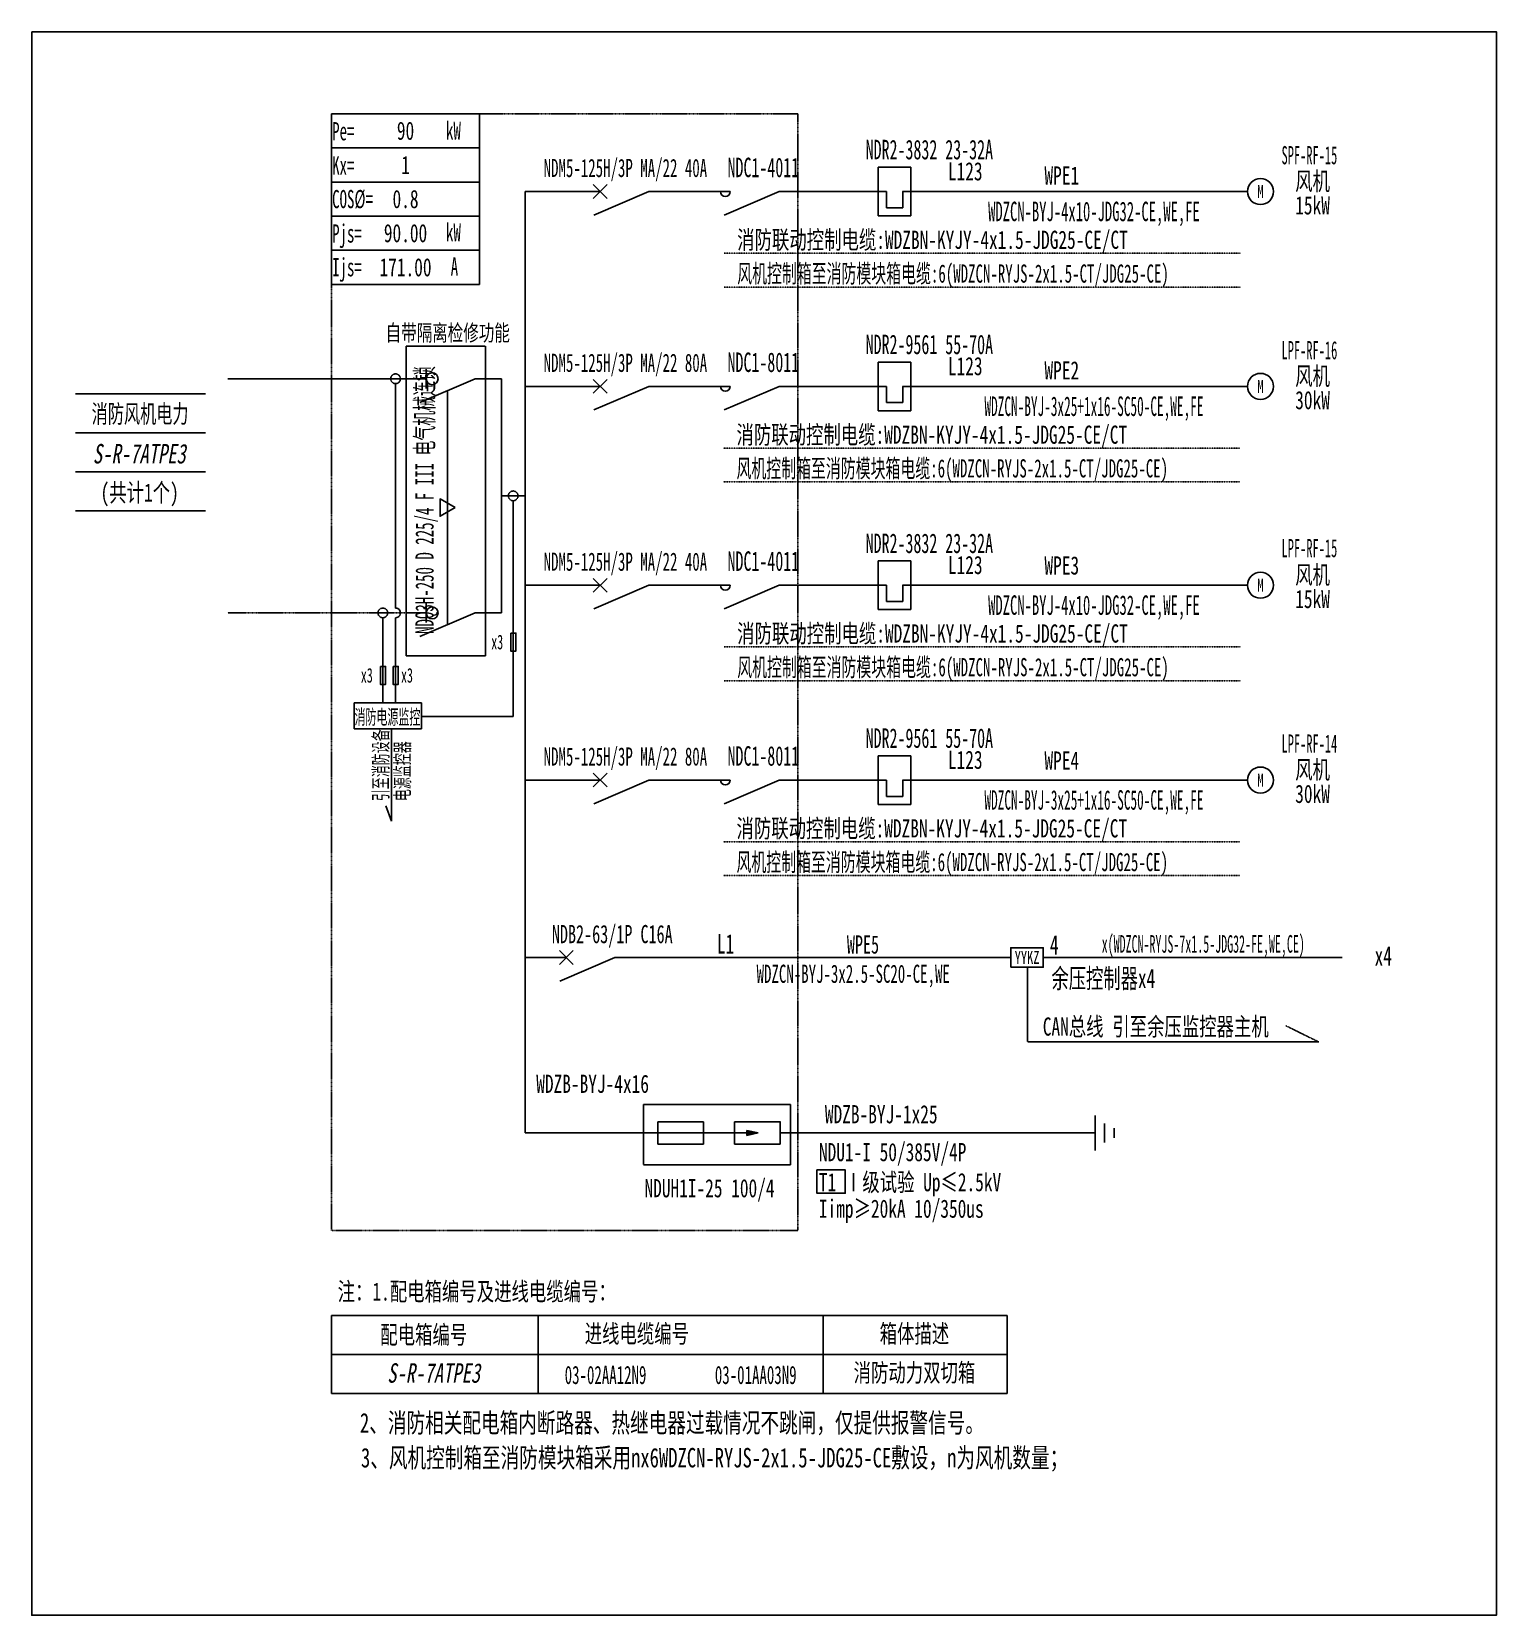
# Model space of a CAD drawing. Extents: x 350050 to 352514, y 303096 to 305761.
import ezdxf
from ezdxf.enums import TextEntityAlignment as Align

# ---------------------------------------------------------------- set-up
doc = ezdxf.new("R2010")
doc.units = 0
doc.header["$MEASUREMENT"] = 0
for name, pattern in [('_点划线L', [1.9, 1.5, -0.17, 0.06, -0.17]), ('DASH', [0.35, 0.25, -0.1]), ('DASHDOT', [1, 0.5, -0.25, 0, -0.25]), ('DASHED', [0.75, 0.5, -0.25]), ('DASHED2', [0.375, 0.25, -0.125])]:
    doc.linetypes.add(name, pattern=pattern)
for name, color, linetype in [('D_E_Eqpm(强电设备)', 100, 'Continuous'), ('D_E_Eqpm（强电设备）', 100, 'Continuous'), ('D_E_Text(强电文字)', 51, 'Continuous'), ('D_E_Text（强电文字）', 51, 'Continuous'), ('D_E_Wire(强电线缆)', 10, 'Continuous'), ('D_E_WireEm（强电应急照明线缆）', 10, 'DASHED'), ('D_E_Wire（强电线缆）', 10, 'Continuous'), ('D_Em_Eqpm（消防设备）', 100, 'Continuous'), ('D_T_TableDim（表格尺寸）', 255, 'Continuous'), ('E_E_Text（强电文字）', 51, 'Continuous'), ('系统图', 220, 'Continuous')]:
    doc.layers.add(name, color=color, linetype=linetype)
doc.styles.add('$1$电气', font='', dxfattribs={"width": 0.7})
doc.styles.add('$1$电气箱', font='simhei.ttf', dxfattribs={"width": 0.8, "oblique": 10})
doc.styles.add('电气', font='', dxfattribs={"width": 0.7})
doc.styles.add('电气箱', font='simhei.ttf', dxfattribs={"width": 0.8, "oblique": 10})
doc.styles.get('$1$电气').set_extended_font_data('SimSun')
doc.styles.get('电气').set_extended_font_data('SimSun')

# ---------------------------------------------------------------- blocks, each defined once
blk = doc.blocks.new('A$C670F4C17')
at = {"layer": 'D_E_Wire（强电线缆）', "linetype": 'DASHDOT', "ltscale": 0.5}
blk.add_line((0, 0), (7936, 0), dxfattribs=at)
at = {"layer": 'D_E_Text（强电文字）', "style": '电气', "width": 0.7}
blk.add_text('消防联动控制电缆:WDZBN-KYJY-4x1.5-JDG25-CE/CT', height=280, dxfattribs=at).set_placement((198, 68))
blk = doc.blocks.new('A$C70CE04DF')
at = {"layer": 'D_E_Wire（强电线缆）', "linetype": 'DASHDOT', "ltscale": 0.5}
blk.add_line((0, 0), (7936, 0), dxfattribs=at)
at = {"layer": 'D_E_Text（强电文字）', "style": '电气', "width": 0.6}
blk.add_text('风机控制箱至消防模块箱电缆:6(WDZCN-RYJS-2x1.5-CT/JDG25-CE)', height=280, dxfattribs=at).set_placement((198, 68))
blk = doc.blocks.new('1')
at = {"layer": 'D_E_Eqpm(强电设备)'}
for p, q in [((-314387, 61832), (-314387, 61082)), ((-313887, 61832), (-314387, 61832)), ((-313887, 61082), (-313887, 61832)), ((-314262, 61457), (-314262, 61207)), ((-314012, 61207), (-314012, 61457)), ((-314262, 61207), (-314012, 61207)), ((-314387, 61082), (-313887, 61082))]:
    blk.add_line(p, q, dxfattribs=at)
blk = doc.blocks.new('电机')
at = {"layer": 'D_E_Eqpm（强电设备）'}
for start, end in [(90, 180), (180, 270), (0, 90), (270, 0)]:
    blk.add_arc((0, 0), 200, start, end, dxfattribs=at)
at = {"layer": 'D_E_Eqpm（强电设备）', "color": 51, "style": '电气', "width": 0.7}
blk.add_text('M', height=200, dxfattribs=at).set_placement((0, 0), align=Align.MIDDLE)

msp = doc.modelspace()

# ---------------------------------------------------------------- linework, layer by layer
at = {"linetype": 'DASHED'}
for p, q in [((350554.6, 303744.1, 0), (350554.6, 305622.9, 0)), ((350554.6, 305622.9, 0), (351339, 305622.9, 0)), ((351339, 305622.9, 0), (351339, 303744.1, 0)), ((351339, 303744.1, 0), (350554.6, 303744.1, 0))]:
    msp.add_line(p, q, dxfattribs=at)
at = {"linetype": 'DASHED2', "elevation": 0}
msp.add_lwpolyline([(351079.2, 303956.2), (351326.4, 303956.2), (351326.4, 303854.4), (351079.2, 303854.4)], close=True, dxfattribs=at)
at = {"layer": 'D_E_Eqpm(强电设备)', "color": 100}
for p, q in [((350994.9, 305480.4, 0), (351018.1, 305503.6, 0)), ((351018.1, 305480.4, 0), (350994.9, 305503.6, 0)), ((351018.1, 305503.6, 0), (350994.9, 305480.4, 0)), ((350994.9, 305503.6, 0), (351018.1, 305480.4, 0)), ((351088.6, 305492, 0), (350996, 305452.3, 0)), ((351307.4, 305492, 0), (351214.8, 305452.3, 0)), ((350994.9, 305152.6, 0), (351018.1, 305175.8, 0)), ((351018.1, 305152.6, 0), (350994.9, 305175.8, 0)), ((351018.1, 305175.8, 0), (350994.9, 305152.6, 0)), ((350994.9, 305175.8, 0), (351018.1, 305152.6, 0)), ((351088.6, 305164.2, 0), (350996, 305124.5, 0)), ((351307.4, 305164.2, 0), (351214.8, 305124.5, 0)), ((350994.9, 304818, 0), (351018.1, 304841.2, 0)), ((351018.1, 304818, 0), (350994.9, 304841.2, 0)), ((351018.1, 304841.2, 0), (350994.9, 304818, 0)), ((350994.9, 304841.2, 0), (351018.1, 304818, 0)), ((351088.6, 304829.6, 0), (350996, 304789.9, 0)), ((351307.4, 304829.6, 0), (351214.8, 304789.9, 0)), ((350994.9, 304490.2, 0), (351018.1, 304513.4, 0)), ((351018.1, 304490.2, 0), (350994.9, 304513.4, 0)), ((351018.1, 304513.4, 0), (350994.9, 304490.2, 0)), ((350994.9, 304513.4, 0), (351018.1, 304490.2, 0)), ((351088.6, 304501.8, 0), (350996, 304462.1, 0)), ((351307.4, 304501.8, 0), (351214.8, 304462.1, 0))]:
    msp.add_line(p, q, dxfattribs=at)
at = {"layer": 'D_E_Eqpm(强电设备)'}
for p, q in [((351103.4, 303926.6, 0), (351180.3, 303926.6, 0)), ((351103.4, 303926.6, 0), (351103.4, 303889.4, 0)), ((351180.1, 303889.4, 0), (351180.1, 303926.6, 0)), ((351232.6, 303926.6, 0), (351309.6, 303926.6, 0)), ((351232.6, 303926.6, 0), (351232.6, 303889.4, 0)), ((351309.3, 303889.4, 0), (351309.3, 303926.6, 0)), ((351232.6, 303908, 0), (351201.5, 303908, 0)), ((351232.6, 303908, 0), (351272.5, 303908, 0)), ((351272.5, 303908, 0), (351253.2, 303912, 0)), ((351253.2, 303904, 0), (351253.2, 303912, 0)), ((351272.5, 303908, 0), (351253.2, 303904, 0)), ((351103.4, 303889.4, 0), (351180.1, 303889.4, 0)), ((351232.6, 303889.4, 0), (351309.3, 303889.4, 0))]:
    msp.add_line(p, q, dxfattribs=at)
at = {"layer": 'D_E_Eqpm(强电设备)', "color": 100}
for centre in [(351217.2, 305492, 0), (351217.2, 305164.2, 0), (351217.2, 304829.6, 0), (351217.2, 304501.8, 0)]:
    msp.add_arc(centre, 8.21, 180, 0, dxfattribs=at)
at = {"layer": 'D_E_Eqpm(强电设备)'}
msp.add_solid([(351253.2, 303904, 0), (351272.5, 303908, 0), (351253.2, 303912, 0)], dxfattribs=at)
at = {"layer": 'D_E_Eqpm（强电设备）'}
for p, q in [((350795.9, 305177, 0), (350703.3, 305137.3, 0)), ((350713.9, 305160.6, 0), (350713.9, 305193.4, 0)), ((350713.9, 304766.7, 0), (350713.9, 304799.5, 0)), ((350795.9, 304783.1, 0), (350703.3, 304743.4, 0)), ((350937.8, 304191.7, 0), (350961, 304214.9, 0)), ((350961, 304191.7, 0), (350937.8, 304214.9, 0)), ((350937.8, 304191.7, 0), (350961, 304214.9, 0)), ((350961, 304191.7, 0), (350937.8, 304214.9, 0)), ((351031.4, 304203.3, 0), (350938.8, 304163.6, 0)), ((351031.4, 304203.3, 0), (350938.8, 304163.6, 0))]:
    msp.add_line(p, q, dxfattribs=at)
at = {"layer": 'D_E_Eqpm（强电设备）', "linetype": 'DASH'}
msp.add_line((350749.6, 304763.2, 0), (350749.6, 305157.1, 0), dxfattribs=at)
at = {"layer": 'D_E_Eqpm（强电设备）', "elevation": 0}
msp.add_lwpolyline([(350762.3, 304960.2), (350737, 304974.8), (350737, 304945.6)], close=True, dxfattribs=at)
at = {"layer": 'D_E_Eqpm（强电设备）'}
for centre in [(350723.8, 305177, 0), (350723.8, 304783.1, 0)]:
    msp.add_circle(centre, 9.98, dxfattribs=at)
at = {"layer": 'D_E_Text（强电文字）'}
for p, q in [((350554.6, 305622.9, 0), (350803.5, 305622.9, 0)), ((350554.6, 305622.9, 0), (350554.6, 305335.6, 0)), ((350803.5, 305622.9, 0), (350803.5, 305335.6, 0)), ((350554.6, 305565.4, 0), (350803.5, 305565.4, 0)), ((350554.6, 305508, 0), (350803.5, 305508, 0)), ((350554.6, 305450.5, 0), (350803.5, 305450.5, 0)), ((350554.6, 305393.1, 0), (350803.5, 305393.1, 0)), ((350554.6, 305335.6, 0), (350803.5, 305335.6, 0))]:
    msp.add_line(p, q, dxfattribs=at)
at = {"layer": 'D_E_Text（强电文字）', "elevation": 0}
msp.add_lwpolyline([(351371.1, 303845.8), (351418.7, 303845.8), (351418.7, 303806.7), (351371.1, 303806.7)], close=True, dxfattribs=at)
at = {"layer": 'D_E_Wire(强电线缆)', "color": 10}
for p, q in [((350880.5, 305492, 0), (351006.5, 305492, 0)), ((351088.6, 305492, 0), (351225.4, 305492, 0)), ((351307.4, 305492, 0), (351488, 305492, 0)), ((351515.3, 305492, 0), (352095.6, 305492, 0)), ((350880.5, 305164.2, 0), (351006.5, 305164.2, 0)), ((351088.6, 305164.2, 0), (351225.4, 305164.2, 0)), ((351307.4, 305164.2, 0), (351488, 305164.2, 0)), ((351515.3, 305164.2, 0), (352095.6, 305164.2, 0)), ((350880.5, 304829.6, 0), (351006.5, 304829.6, 0)), ((351088.6, 304829.6, 0), (351225.4, 304829.6, 0)), ((351307.4, 304829.6, 0), (351488, 304829.6, 0)), ((351515.3, 304829.6, 0), (352095.6, 304829.6, 0)), ((350880.5, 304501.8, 0), (351006.5, 304501.8, 0)), ((351088.6, 304501.8, 0), (351225.4, 304501.8, 0)), ((351307.4, 304501.8, 0), (351488, 304501.8, 0)), ((351515.3, 304501.8, 0), (352095.6, 304501.8, 0))]:
    msp.add_line(p, q, dxfattribs=at)
at = {"layer": 'D_E_WireEm（强电应急照明线缆）'}
msp.add_line((350713.9, 304783.1, 0), (350379.8, 304783.1, 0), dxfattribs=at)
at = {"layer": 'D_E_Wire（强电线缆）'}
for p, q in [((350880.5, 303908, 0), (350880.5, 305492, 0)), ((350713.9, 305177, 0), (350379.8, 305177, 0)), ((350662.2, 304791.3, 0), (350662.2, 305168.8, 0)), ((350795.9, 305177, 0), (350840.2, 305177, 0)), ((350840.2, 304783.1, 0), (350840.2, 305177, 0)), ((350840.2, 304980, 0), (350880, 304980, 0)), ((350860.1, 304971.8, 0), (350860.1, 304608.9, 0)), ((350640.8, 304774.9, 0), (350640.8, 304631.6, 0)), ((350662.1, 304774.9, 0), (350662.1, 304631.6, 0)), ((350795.9, 304783.1, 0), (350840.2, 304783.1, 0)), ((350655.5, 304587.8, 0), (350655.5, 304432.5, 0)), ((350655.5, 304432.5, 0), (350645.7, 304458.7, 0)), ((350880.5, 304203.3, 0), (350949.4, 304203.3, 0)), ((351031.4, 304203.3, 0), (351697.2, 304203.3, 0)), ((351751.9, 304203.3, 0), (352254.7, 304203.3, 0)), ((351839.1, 303878.8, 0), (351839.1, 303937.3, 0)), ((351855, 303892.1, 0), (351855, 303924, 0)), ((350880.5, 303908, 0), (351201.5, 303908, 0)), ((351309.3, 303908, 0), (351839.1, 303908, 0)), ((351871, 303900, 0), (351871, 303916, 0))]:
    msp.add_line(p, q, dxfattribs=at)
at = {"layer": 'D_E_Wire（强电线缆）', "linetype": '_点划线L'}
msp.add_line((350860.1, 304608.9, 0), (350706.1, 304608.9, 0), dxfattribs=at)
at = {"layer": 'D_E_Wire（强电线缆）', "linetype": 'DASH'}
for p, q in [((351725.4, 304186.9, 0), (351725.4, 304061.2, 0)), ((352215.3, 304061.2, 0), (352160.3, 304088.3, 0)), ((351725.4, 304061.2, 0), (352215.3, 304061.2, 0))]:
    msp.add_line(p, q, dxfattribs=at)
at = {"layer": 'D_E_Wire（强电线缆）', "linetype": 'DASH', "elevation": 0}
msp.add_lwpolyline([(350679.9, 305231.7), (350813.4, 305231.7), (350813.4, 304710.9), (350679.9, 304710.9)], close=True, dxfattribs=at)
at = {"layer": 'D_E_Wire（强电线缆）', "elevation": 0}
for points in [[(350856.1, 304749), (350864.7, 304749), (350864.7, 304718.7), (350856.1, 304718.7)], [(350636.7, 304693), (350645.3, 304693), (350645.3, 304662.7), (350636.7, 304662.7)], [(350658.1, 304693), (350666.7, 304693), (350666.7, 304662.7), (350658.1, 304662.7)]]:
    msp.add_lwpolyline(points, close=True, dxfattribs=at)
at = {"layer": 'D_E_Wire（强电线缆）', "linetype": '_点划线L', "elevation": 0}
msp.add_lwpolyline([(350592.7, 304631.6), (350706.1, 304631.6), (350706.1, 304587.8), (350592.7, 304587.8)], close=True, dxfattribs=at)
at = {"layer": 'D_E_Wire（强电线缆）', "linetype": '_点划线L'}
for centre in [(350662.2, 305177, 0), (350860.1, 304980, 0), (350640.8, 304783.1, 0)]:
    msp.add_circle(centre, 8.21, dxfattribs=at)
at = {"layer": 'D_E_Wire（强电线缆）'}
msp.add_arc((350662.2, 304783.1, 0), 8.21, 269.5766, 90, dxfattribs=at)
at = {"layer": 'D_Em_Eqpm（消防设备）', "elevation": 0}
msp.add_lwpolyline([(351697.2, 304186.9), (351751.9, 304186.9), (351751.9, 304219.7), (351697.2, 304219.7)], close=True, dxfattribs=at)
at = {"layer": 'D_T_TableDim（表格尺寸）', "color": 255}
for p, q in [((350123.8, 305151.6, 0), (350342.6, 305151.6, 0)), ((350123.8, 305086, 0), (350342.6, 305086, 0)), ((350123.8, 305020.3, 0), (350342.6, 305020.3, 0)), ((350123.8, 304954.7, 0), (350342.6, 304954.7, 0))]:
    msp.add_line(p, q, dxfattribs=at)
at = {"layer": 'D_T_TableDim（表格尺寸）', "ltscale": 3.5}
for p, q in [((350554.6, 303600.8, 0), (351691.2, 303600.8, 0)), ((350554.6, 303600.8, 0), (350554.6, 303469.5, 0)), ((350902.3, 303600.8, 0), (350902.3, 303469.5, 0)), ((351381.8, 303600.8, 0), (351381.8, 303469.5, 0)), ((351691.2, 303600.8, 0), (351691.2, 303469.5, 0)), ((350554.6, 303535.1, 0), (351691.2, 303535.1, 0)), ((350554.6, 303535.1, 0), (351691.2, 303535.1, 0)), ((350902.3, 303535.1, 0), (350902.3, 303469.5, 0)), ((351381.8, 303535.1, 0), (351381.8, 303469.5, 0)), ((350554.6, 303469.5, 0), (351691.2, 303469.5, 0))]:
    msp.add_line(p, q, dxfattribs=at)
at = {"layer": '系统图', "ltscale": 9973.992009}
msp.add_lwpolyline([(350050, 305761), (352514.2, 305761), (352514.2, 303096.5), (350050, 303096.5)], close=True, dxfattribs=at)

# ---------------------------------------------------------------- block references
at = {"layer": 'D_E_Eqpm(强电设备)', "color": 100, "xscale": 0.1094206887967867, "yscale": 0.1094206887967867, "zscale": 0.1094206887967867}
for p in [(385874.8, 298767.3, 0), (385874.8, 298439.5, 0), (385874.8, 298104.9, 0), (385874.8, 297777.1, 0)]:
    msp.add_blockref('1', p, dxfattribs=at)
at = {"layer": 'D_E_Eqpm（强电设备）', "xscale": 0.1094206887967867, "yscale": 0.1094206887967867, "zscale": 0.1094206887967867}
for p in [(352117.4, 305492, 0), (352117.4, 305164.2, 0), (352117.4, 304829.6, 0), (352117.4, 304501.8, 0)]:
    msp.add_blockref('电机', p, dxfattribs=at)
at = {"layer": 'D_E_Wire（强电线缆）', "xscale": 0.1094206887967867, "yscale": 0.1094206887967867, "zscale": 0.1094206887967867}
for name, p in [('A$C670F4C17', (351215.3, 305388.1, 0)), ('A$C70CE04DF', (351215.3, 305331.3, 0)), ('A$C670F4C17', (351214.1, 305060.2, 0)), ('A$C70CE04DF', (351214.1, 305003.5, 0)), ('A$C670F4C17', (351215.3, 304725.7, 0)), ('A$C70CE04DF', (351215.3, 304669, 0)), ('A$C670F4C17', (351214.1, 304397.8, 0)), ('A$C70CE04DF', (351214.1, 304341.1, 0))]:
    msp.add_blockref(name, p, dxfattribs=at)

# ---------------------------------------------------------------- texts
at = {"layer": 'D_E_Text(强电文字)', "color": 51, "style": '电气', "width": 0.6}
for s, height, p in [('NDR2-3832 23-32A', 32.826, (351453.1, 305546.2, 0)), ('NDC1-4011', 32.83, (351220.7, 305516.2, 0)), ('NDR2-9561 55-70A', 32.826, (351453.1, 305218.4, 0)), ('NDC1-8011', 32.83, (351220.7, 305188.4, 0)), ('NDR2-3832 23-32A', 32.826, (351453.1, 304883.8, 0)), ('NDC1-4011', 32.83, (351220.7, 304853.8, 0)), ('NDR2-9561 55-70A', 32.826, (351453.1, 304556, 0)), ('NDC1-8011', 32.83, (351220.7, 304526, 0))]:
    msp.add_text(s, height=height, dxfattribs=at).set_placement(p)
at = {"layer": 'D_E_Text(强电文字)', "color": 51, "style": '电气'}
for s, width, p in [('WDZCN-BYJ-4x10-JDG32-CE,WE,FE', 0.55, (351837.2, 305454.6, 0)), ('WDZCN-BYJ-3x25+1x16-SC50-CE,WE,FE', 0.5, (351837.2, 305126.8, 0)), ('WDZCN-BYJ-4x10-JDG32-CE,WE,FE', 0.55, (351837.2, 304792.2, 0)), ('WDZCN-BYJ-3x25+1x16-SC50-CE,WE,FE', 0.5, (351837.2, 304464.4, 0))]:
    msp.add_text(s, height=32.826, dxfattribs=dict(at, width=width)).set_placement(p, align=Align.MIDDLE)
at = {"layer": 'D_E_Text(强电文字)', "style": '电气', "width": 0.7}
for s, p in [('WDZB-BYJ-4x16', (350898.9, 303975.5, 0)), ('WDZB-BYJ-1x25', (351384.5, 303924.3, 0)), ('T1 Ⅰ级试验 Up≤2.5kV ', (351374.5, 303810, 0)), ('Iimp≥20kA 10/350us', (351374.5, 303765.4, 0))]:
    msp.add_text(s, height=30.638, dxfattribs=at).set_placement(p)
at = {"layer": 'D_E_Text(强电文字)', "color": 51, "true_color": 0xffff7f, "style": '电气', "width": 0.7}
msp.add_text('NDU1-I 50/385V/4P', height=30.638, dxfattribs=at).set_placement((351374.5, 303860.6, 0))
at = {"layer": 'D_E_Text（强电文字）', "linetype": 'Continuous', "style": '电气', "width": 0.6}
for s, height, p in [('Pe=', 30.64, (350555.5, 305578.2, 0)), ('kW', 30.64, (350747.1, 305579.2, 0)), ('Kx=', 30.64, (350555.5, 305520.6, 0)), ('COS%%C=', 30.64, (350555.5, 305464, 0)), ('Pjs=', 30.64, (350555.5, 305406.2, 0)), ('kW', 30.64, (350747.1, 305408.1, 0)), ('Ijs=', 30.64, (350555.5, 305349.4, 0)), ('A', 30.6, (350755, 305350.7, 0))]:
    msp.add_text(s, height=height, dxfattribs=at).set_placement(p)
at = {"layer": 'D_E_Text（强电文字）'}
for s, style, width, p in [('SPF-RF-15', '电气', 0.5, (352199.7, 305537.9, 0)), ('LPF-RF-16', '电气', 0.5, (352199.7, 305209.8, 0)), ('(共计1个)', '$1$电气', 0.7, (350231.7, 304970.3, 0))]:
    msp.add_text(s, height=30.64, dxfattribs=dict(at, style=style, width=width)).set_placement(p, align=Align.CENTER)
for s, height, style, width, p in [('NDM5-125H/3P MA/22 40A', 30.638, '电气', 0.6, (351048.9, 305529.2, 0)), ('风机', 30.64, '电气', 0.7, (352205, 305510.1, 0)), ('15kW', 30.64, '电气', 0.7, (352205, 305469.3, 0)), ('NDM5-125H/3P MA/22 80A', 30.638, '电气', 0.6, (351048.9, 305201.4, 0)), ('风机', 30.64, '电气', 0.7, (352205, 305182.2, 0)), ('30kW', 30.64, '电气', 0.7, (352205, 305141.5, 0)), ('消防风机电力', 30.64, '$1$电气', 0.65, (350232.4, 305118.6, 0)), ('NDM5-125H/3P MA/22 40A', 30.638, '电气', 0.6, (351048.9, 304866.8, 0)), ('风机', 30.64, '电气', 0.7, (352205, 304847.7, 0)), ('15kW', 30.64, '电气', 0.7, (352205, 304806.9, 0)), ('NDM5-125H/3P MA/22 80A', 30.638, '电气', 0.6, (351048.9, 304539, 0)), ('风机', 30.64, '电气', 0.7, (352205, 304519.8, 0)), ('30kW', 30.64, '电气', 0.7, (352205, 304479.1, 0)), ('NDB2-63/1P C16A', 30.638, '电气', 0.65, (351026.8, 304240.2, 0)), ('WDZCN-BYJ-3x2.5-SC20-CE,WE', 30.638, '电气', 0.6, (351432.2, 304172.2, 0)), ('CAN总线 引至余压监控器主机', 30.638, '电气', 0.7, (351941.2, 304087.9, 0)), ('配电箱编号', 30.64, '电气', 0.7, (350709.7, 303569.3, 0)), ('进线电缆编号', 30.64, '电气', 0.7, (351068.2, 303571, 0)), ('箱体描述', 30.64, '电气', 0.7, (351535.2, 303571, 0)), ('消防动力双切箱', 30.64, '电气', 0.7, (351535.2, 303505.3, 0)), ('03-02AA12N9', 30.638, '电气', 0.6, (351015.5, 303500.7, 0)), ('03-01AA03N9', 30.638, '电气', 0.6, (351268.2, 303500.7, 0))]:
    msp.add_text(s, height=height, dxfattribs=dict(at, style=style, width=width)).set_placement(p, align=Align.MIDDLE)
at = {"layer": 'D_E_Text（强电文字）', "style": '电气'}
for s, height, width, p in [('L123', 30.64, 0.7, (351591.5, 305510.8, 0)), ('自带隔离检修功能', 27.36, 0.7, (350645.5, 305240.7, 0)), ('L123', 30.64, 0.7, (351591.5, 305183, 0)), ('L123', 30.64, 0.7, (351591.5, 304848.4, 0)), ('x3', 24.62, 0.6, (350823.2, 304721.8, 0)), ('x3', 24.62, 0.6, (350603.8, 304665.8, 0)), ('x3', 24.62, 0.6, (350671.4, 304665.8, 0)), ('消防电源监控', 24.62, 0.55, (350593.1, 304595.7, 0)), ('L123', 30.64, 0.7, (351591.5, 304520.6, 0)), ('注：1.配电箱编号及进线电缆编号：', 30.638, 0.7, (350564.8, 303626, 0)), ('2、消防相关配电箱内断路器、热继电器过载情况不跳闸，仅提供报警信号。', 32.826, 0.7, (350602.3, 303404, 0)), ('3、风机控制箱至消防模块箱采用nx6WDZCN-RYJS-2x1.5-JDG25-CE敷设，n为风机数量；', 32.826, 0.7, (350604, 303345.3, 0))]:
    msp.add_text(s, height=height, dxfattribs=dict(at, width=width)).set_placement(p)
at = {"layer": 'D_E_Text（强电文字）', "color": 51, "style": '电气', "width": 0.7}
for s, p in [('WPE1', (351753.9, 305503.7, 0)), ('WPE2', (351753.9, 305175.8, 0)), ('WPE3', (351753.9, 304847.6, 0)), ('WPE4', (351753.9, 304519.3, 0))]:
    msp.add_text(s, height=30.64, dxfattribs=at).set_placement(p)
at = {"layer": 'D_E_Text（强电文字）', "style": '电气', "width": 0.6}
msp.add_text('NDQ3H-250 D 225/4 F III 电气机械连锁', height=30.638, rotation=90, dxfattribs=at).set_placement((350712.4, 304973, 0), align=Align.MIDDLE)
at = {"layer": 'D_E_Text（强电文字）', "color": 7, "style": '$1$电气箱', "oblique": 10, "width": 0.7}
msp.add_text('S-R-7ATPE3', height=32.83, dxfattribs=at).set_placement((350231.1, 305050.9, 0), align=Align.MIDDLE)
at = {"layer": 'D_E_Text（强电文字）', "color": 51, "style": '电气', "width": 0.5}
for s, height, p in [('LPF-RF-15', 30.64, (352199.7, 304876.8, 0)), ('LPF-RF-14', 30.64, (352199.7, 304547.9, 0)), ('x(WDZCN-RYJS-7x1.5-JDG32-FE,WE,CE)', 29.544, (352021.1, 304211.4, 0))]:
    msp.add_text(s, height=height, dxfattribs=at).set_placement(p, align=Align.CENTER)
at = {"layer": 'D_E_Text（强电文字）', "style": '电气', "width": 0.6}
for s, p in [('引至消防设备', (350649.6, 304466.3, 0)), ('电源监控器', (350686, 304466.3, 0))]:
    msp.add_text(s, height=24.62, rotation=90, dxfattribs=at).set_placement(p)
at = {"layer": 'D_E_Text（强电文字）', "color": 51, "true_color": 0xffff7f, "style": '电气', "width": 0.7}
msp.add_text('NDUH1I-25 100/4', height=30.638, dxfattribs=at).set_placement((351081, 303799.8, 0))
at = {"layer": 'D_E_Text（强电文字）', "style": '电气箱', "oblique": 10, "width": 0.7}
msp.add_text('S-R-7ATPE3', height=32.83, dxfattribs=at).set_placement((350726.4, 303504.2, 0), align=Align.MIDDLE)
at = {"layer": 'D_E_Text（强电文字）', "width": 248.909, "attachment_point": 5, "style": '电气'}
for s, insert, char_height in [('90', (350679, 305594.1, 0), 30.64), ('1', (350679, 305536.7, 0), 30.6), ('0.8', (350679, 305479.2, 0), 30.64), ('{\\C200;90.00}', (350679, 305421.8, 0), 30.638), ('{\\C200;171.00}', (350679, 305364.4, 0), 30.638)]:
    msp.add_mtext(s, dxfattribs=dict(at, insert=insert, char_height=char_height))
at = {"layer": 'D_Em_Eqpm（消防设备）', "color": 51, "style": '电气', "width": 0.7}
msp.add_text('YYKZ', height=21.88, dxfattribs=at).set_placement((351724.7, 304192.6, 0), align=Align.CENTER)
at = {"layer": 'E_E_Text（强电文字）', "linetype": 'Continuous', "style": '电气', "width": 0.65}
for s, height, p in [('L1', 32.83, (351203, 304209.9, 0)), ('4', 32.8, (351763.1, 304208.2, 0)), ('x4', 32.83, (352309.4, 304189.6, 0)), ('余压控制器x4', 32.83, (351765.7, 304151.7, 0))]:
    msp.add_text(s, height=height, dxfattribs=at).set_placement(p)
msp.add_text('WPE5', height=30.64, dxfattribs=at).set_placement((351448.6, 304209.9, 0), align=Align.CENTER)

doc.saveas('drawing.dxf')
